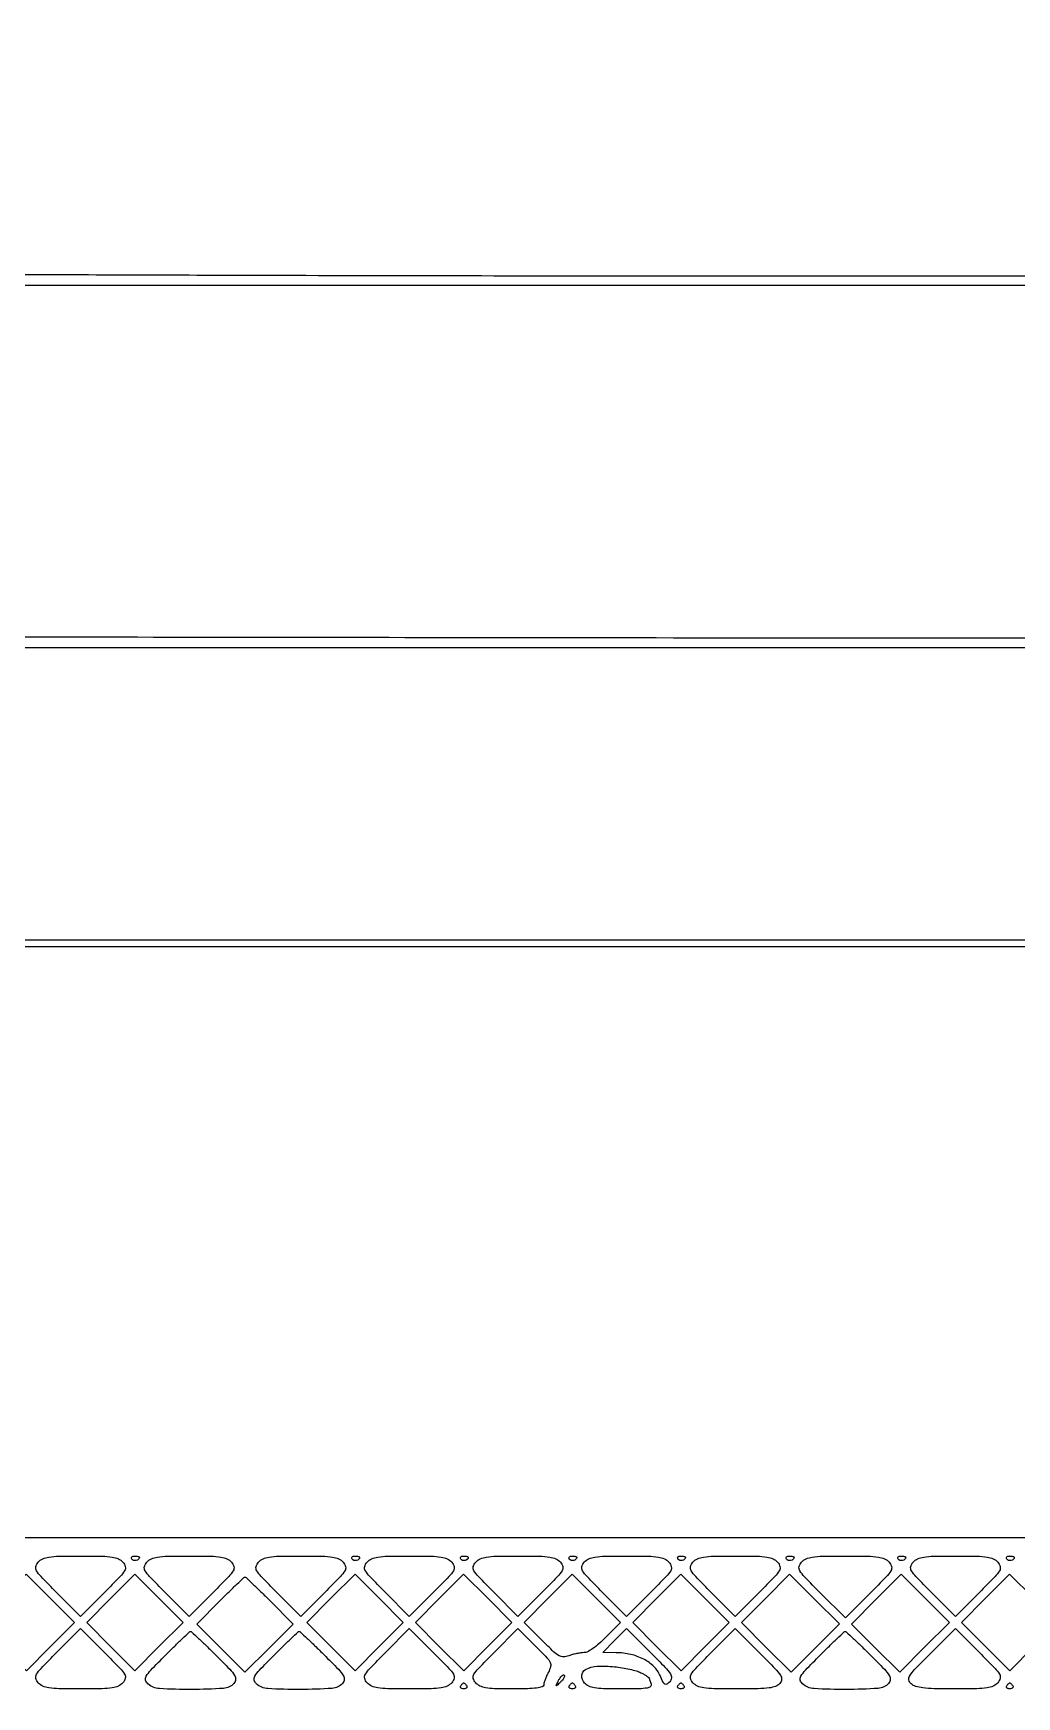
# Model space of a CAD drawing. Extents: x 0 to 836, y 5 to 589.
# Drawn here: x 519.17 to 546.75, y 508.4 to 555.02 of the extents above; entities that cross this region are included whole.
import ezdxf

# ---------------------------------------------------------------- set-up
doc = ezdxf.new("R2010")
doc.units = 0
doc.header["$MEASUREMENT"] = 0

msp = doc.modelspace()

# ---------------------------------------------------------------- linework, layer by layer
for points in [[(201.712326, 537.783562, -0.000001), (217.055896, 537.76491, -0.426088)], [(546.939, 229.3929, -0.000106), (546.943559, 250.949215, -0.000176), (546.957638, 269.095817, -0.000001), (546.976289, 285.583213, -0.415883)], [(836.0595, 588.6891), (420.497259, 588.710259, 0.000013), (261.145696, 588.714318, 0.000021), (126.989856, 588.708632), (4.934769, 588.698274, 0.19889), (4.878609, 588.675009, 0.198853), (4.855343, 588.618859), (4.83877, 516.273901, 0.000036), (4.826254, 436.744061, 0.000021), (4.8222, 342.282364), (4.8222, 95.946129), (4.469225, 95.920114, 0.031904), (4.160456, 95.877435, 0.315999), (4.075312, 95.787407, 0.415411), (4.137995, 95.703578, 0.035338), (4.43445, 95.6826), (4.8222, 95.6826), (4.8222, 50.2101), (4.8222, 4.7376), (420.462, 4.7376), (836.1018, 4.7376)], [(604.852986, 529.408162, -0.000002), (620.423836, 529.389509, -0.550615)], [(238.738155, 529.614638, -0.000002), (224.300981, 529.63329, -0.415836)], [(308.18842, 529.408162, -0.000002), (322.638019, 529.38951, -0.415836)], [(565.7625, 538.056, -0.000124), (547.32057, 538.060559, -0.000206), (531.796111, 538.074638, -0.000002), (517.6951, 538.093291, -0.426056)], [(413.368417, 538.074638, -0.000002), (399.676779, 538.093291, -0.415815)], [(77.850638, 481.579418, -0.000002), (77.869294, 494.031443, -0.550517)], [(336.166934, 548.220763, -0.000002), (326.827688, 548.233536, -0.413812)], [(77.644162, 421.684687, -0.000002), (77.625507, 409.236574, -0.415775)], [(689.941022, 529.408162, -0.000003), (701.809045, 529.389505, -0.550493)], [(333.609652, 529.614638, -0.000003), (323.198363, 529.633296, -0.415688)], [(383.716206, 529.408162, -0.000003), (394.123716, 529.389504, -0.425916)], [(835.429914, 203.53197, -0.00002), (835.42504, 321.569549)], [(381.27946, 547.935135, -0.000004), (390.656104, 547.916048, -0.413615)], [(604.231838, 387.151416, -0.000003), (604.250494, 398.693431, -0.41574)], [(624.386963, 547.911742, -0.000008), (634.425797, 547.933006, -0.000377)], [(586.293029, 548.210088, -0.000055), (567.360849, 548.208, -0.000051), (536.314429, 548.211154, -0.0007), (525.06217, 548.229188, -0.000121), (518.11783, 548.251719, -0.531283)], [(507.953998, 537.792311, -0.000015), (510.46259, 537.7824, -0.413048)], [(567.405991, 529.596), (514.270982, 529.596), (514.533468, 530.054777, 0.013632), (514.643472, 530.259815, 0.036849), (514.706457, 530.412393, 0.055394), (514.728891, 530.519138, 0.285851), (514.703248, 530.570848, 0.078544), (514.632593, 530.600455, 0.25054), (514.584652, 530.588166, 0.068732), (514.531898, 530.524462, 0.002883), (514.378078, 530.2728), (514.199432, 529.9767), (514.199116, 531.39375, 0.002697), (514.194712, 532.17772, 0.019634), (514.175809, 532.553422, 0.040408), (514.140731, 532.757396, 0.342446), (514.0719, 532.8108, 0.353061), (514.002034, 532.754441, 0.033617), (513.96782, 532.52175, 0.017378), (513.949151, 532.098043, 0.00232), (513.945, 531.2034), (513.945, 529.596), (454.261895, 529.596), (394.57879, 529.596)], [(514.1988, 529.4268), (567.33465, 529.4268, -0.000112)]]:
    msp.add_lwpolyline(points, format="xyb")
for points in [[(517.780591, 547.9542), (567.363046, 547.953622)], [(517.4982, 537.8022), (565.600533, 537.8022)], [(567.3699, 512.8452), (514.1988, 512.8452)]]:
    msp.add_lwpolyline(points)
for points in [[(521.689414, 512.164517, -0.1221), (521.755524, 512.041337, -0.202118), (521.738242, 511.92644, -0.05597), (521.610647, 511.762028, -0.0034), (521.172461, 511.317843), (520.49887, 510.644252), (519.828539, 511.318539, -0.003427), (519.393311, 511.762376, -0.055773), (519.265958, 511.927379, -0.200635), (519.248586, 512.042422, -0.122971), (519.314215, 512.165213, -0.10066), (519.441846, 512.25917, -0.072566), (519.611805, 512.309715, -0.031899), (519.895273, 512.332558, -0.004158), (520.5015, 512.3376, -0.004148), (521.108659, 512.332563, -0.032035), (521.391728, 512.309688, -0.073036), (521.561461, 512.258945, -0.100062)], [(522.1512, 512.300293, -0.211827), (522.127208, 512.246202, -0.127879), (522.063985, 512.213171, -0.122608), (521.990624, 512.214412, -0.191362), (521.940553, 512.25162, -0.136093), (521.931056, 512.284272, -0.190788), (521.941767, 512.312343, -0.140899), (521.972717, 512.331288, -0.067432), (522.019307, 512.3376, -0.026751), (522.069846, 512.334894, -0.042195), (522.112456, 512.326641, -0.051652), (522.142487, 512.314686, -0.279105)], [(524.735014, 512.164517, -0.1221), (524.801124, 512.041337, -0.202118), (524.783842, 511.92644, -0.05597), (524.656247, 511.762028, -0.0034), (524.218061, 511.317843), (523.54447, 510.644252), (522.874139, 511.318539, -0.003427), (522.438911, 511.762376, -0.055773), (522.311558, 511.927379, -0.200635), (522.294186, 512.042422, -0.122971), (522.359815, 512.165213, -0.10066), (522.487446, 512.25917, -0.072566), (522.657405, 512.309715, -0.031899), (522.940873, 512.332558, -0.004158), (523.5471, 512.3376, -0.004148), (524.154259, 512.332563, -0.032035), (524.437328, 512.309688, -0.073036), (524.607061, 512.258945, -0.100062)], [(527.865214, 512.164517, -0.1221), (527.931324, 512.041337, -0.202118), (527.914042, 511.92644, -0.05597), (527.786447, 511.762028, -0.0034), (527.348261, 511.317843), (526.67467, 510.644252), (526.004339, 511.318539, -0.003427), (525.569111, 511.762376, -0.055773), (525.441758, 511.927379, -0.200635), (525.424386, 512.042422, -0.122971), (525.490015, 512.165213, -0.10066), (525.617646, 512.25917, -0.072566), (525.787605, 512.309715, -0.031899), (526.071073, 512.332558, -0.004158), (526.6773, 512.3376, -0.004148), (527.284459, 512.332563, -0.032035), (527.567528, 512.309688, -0.073036), (527.737261, 512.258945, -0.100062)], [(528.327, 512.300293, -0.211827), (528.303008, 512.246202, -0.127879), (528.239785, 512.213171, -0.122608), (528.166424, 512.214412, -0.191362), (528.116353, 512.25162, -0.136093), (528.106856, 512.284272, -0.190788), (528.117567, 512.312343, -0.140899), (528.148517, 512.331288, -0.067432), (528.195107, 512.3376, -0.026751), (528.245646, 512.334894, -0.042195), (528.288256, 512.326641, -0.051652), (528.318287, 512.314686, -0.279105)], [(530.910814, 512.164517, -0.1221), (530.976924, 512.041337, -0.202118), (530.959642, 511.92644, -0.05597), (530.832047, 511.762028, -0.0034), (530.393861, 511.317843), (529.72027, 510.644252), (529.049939, 511.318539, -0.003427), (528.614711, 511.762376, -0.055773), (528.487358, 511.927379, -0.200635), (528.469986, 512.042422, -0.122971), (528.535615, 512.165213, -0.10066), (528.663246, 512.25917, -0.072566), (528.833205, 512.309715, -0.031899), (529.116673, 512.332558, -0.004158), (529.7229, 512.3376, -0.004148), (530.330059, 512.332563, -0.032035), (530.613128, 512.309688, -0.073036), (530.782861, 512.258945, -0.100062)], [(531.3726, 512.300293, -0.211827), (531.348608, 512.246202, -0.127879), (531.285385, 512.213171, -0.122608), (531.212024, 512.214412, -0.191362), (531.161953, 512.25162, -0.136093), (531.152456, 512.284272, -0.190788), (531.163167, 512.312343, -0.140899), (531.194117, 512.331288, -0.067432), (531.240707, 512.3376, -0.026751), (531.291246, 512.334894, -0.042195), (531.333856, 512.326641, -0.051652), (531.363887, 512.314686, -0.279105)], [(533.956414, 512.164517, -0.1221), (534.022524, 512.041337, -0.202118), (534.005242, 511.92644, -0.05597), (533.877647, 511.762028, -0.0034), (533.439461, 511.317843), (532.76587, 510.644252), (532.095539, 511.318539, -0.003427), (531.660311, 511.762376, -0.055773), (531.532958, 511.927379, -0.200635), (531.515586, 512.042422, -0.122971), (531.581215, 512.165213, -0.10066), (531.708846, 512.25917, -0.072566), (531.878805, 512.309715, -0.031899), (532.162273, 512.332558, -0.004158), (532.7685, 512.3376, -0.004148), (533.375659, 512.332563, -0.032035), (533.658728, 512.309688, -0.073036), (533.828461, 512.258945, -0.100062)], [(534.4182, 512.300293, -0.211827), (534.394208, 512.246202, -0.127879), (534.330985, 512.213171, -0.122608), (534.257624, 512.214412, -0.191362), (534.207553, 512.25162, -0.136093), (534.198056, 512.284272, -0.190788), (534.208767, 512.312343, -0.140899), (534.239717, 512.331288, -0.067432), (534.286307, 512.3376, -0.026751), (534.336846, 512.334894, -0.042195), (534.379456, 512.326641, -0.051652), (534.409487, 512.314686, -0.279105)], [(537.002014, 512.164517, -0.1221), (537.068124, 512.041337, -0.202118), (537.050842, 511.92644, -0.05597), (536.923247, 511.762028, -0.0034), (536.485061, 511.317843), (535.81147, 510.644252), (535.141139, 511.318539, -0.003427), (534.705911, 511.762376, -0.055773), (534.578558, 511.927379, -0.200635), (534.561186, 512.042422, -0.122971), (534.626815, 512.165213, -0.10066), (534.754446, 512.25917, -0.072566), (534.924405, 512.309715, -0.031899), (535.207873, 512.332558, -0.004158), (535.8141, 512.3376, -0.004148), (536.421259, 512.332563, -0.032035), (536.704328, 512.309688, -0.073036), (536.874061, 512.258945, -0.100062)], [(537.4638, 512.300293, -0.211827), (537.439808, 512.246202, -0.127879), (537.376585, 512.213171, -0.122608), (537.303224, 512.214412, -0.191362), (537.253153, 512.25162, -0.136093), (537.243656, 512.284272, -0.190788), (537.254367, 512.312343, -0.140899), (537.285317, 512.331288, -0.067432), (537.331907, 512.3376, -0.026751), (537.382446, 512.334894, -0.042195), (537.425056, 512.326641, -0.051652), (537.455087, 512.314686, -0.279105)], [(540.047614, 512.164517, -0.1221), (540.113724, 512.041337, -0.202118), (540.096442, 511.92644, -0.05597), (539.968847, 511.762028, -0.0034), (539.530661, 511.317843), (538.85707, 510.644252), (538.186739, 511.318539, -0.003427), (537.751511, 511.762376, -0.055773), (537.624158, 511.927379, -0.200635), (537.606786, 512.042422, -0.122971), (537.672415, 512.165213, -0.10066), (537.800046, 512.25917, -0.072566), (537.970005, 512.309715, -0.031899), (538.253473, 512.332558, -0.004158), (538.8597, 512.3376, -0.004148), (539.466859, 512.332563, -0.032035), (539.749928, 512.309688, -0.073036), (539.919661, 512.258945, -0.100062)], [(540.5094, 512.300293, -0.211827), (540.485408, 512.246202, -0.127879), (540.422185, 512.213171, -0.122608), (540.348824, 512.214412, -0.191362), (540.298753, 512.25162, -0.136093), (540.289256, 512.284272, -0.190788), (540.299967, 512.312343, -0.140899), (540.330917, 512.331288, -0.067432), (540.377507, 512.3376, -0.026751), (540.428046, 512.334894, -0.042195), (540.470656, 512.326641, -0.051652), (540.500687, 512.314686, -0.279105)], [(543.177814, 512.164517, -0.126177), (543.243014, 512.040654, -0.199623), (543.224104, 511.923887, -0.054453), (543.092354, 511.755323, -0.003295), (542.641026, 511.298008), (541.9476, 510.604582), (541.254174, 511.298008, -0.003295), (540.802846, 511.755323, -0.054453), (540.671096, 511.923887, -0.199623), (540.652186, 512.040654, -0.126177), (540.717386, 512.164517, -0.102125), (540.846928, 512.259303, -0.072217), (541.020482, 512.309954, -0.031069), (541.312335, 512.332664, -0.003885), (541.9476, 512.3376, -0.003885), (542.582865, 512.332664, -0.031069), (542.874718, 512.309954, -0.072217), (543.048272, 512.259303, -0.102125)], [(543.6396, 512.300293, -0.211827), (543.615608, 512.246202, -0.127879), (543.552385, 512.213171, -0.122608), (543.479024, 512.214412, -0.191362), (543.428953, 512.25162, -0.136093), (543.419456, 512.284272, -0.190788), (543.430167, 512.312343, -0.140899), (543.461117, 512.331288, -0.067432), (543.507707, 512.3376, -0.026751), (543.558246, 512.334894, -0.042195), (543.600856, 512.326641, -0.051652), (543.630887, 512.314686, -0.279105)], [(546.223414, 512.164517, -0.1221), (546.289524, 512.041337, -0.202118), (546.272242, 511.92644, -0.05597), (546.144647, 511.762028, -0.0034), (545.706461, 511.317843), (545.03287, 510.644252), (544.362539, 511.318539, -0.003427), (543.927311, 511.762376, -0.055773), (543.799958, 511.927379, -0.200635), (543.782586, 512.042422, -0.122971), (543.848215, 512.165213, -0.10066), (543.975846, 512.25917, -0.072566), (544.145805, 512.309715, -0.031899), (544.429273, 512.332558, -0.004158), (545.0355, 512.3376, -0.004148), (545.642659, 512.332563, -0.032035), (545.925728, 512.309688, -0.073036), (546.095461, 512.258945, -0.100062)], [(546.6852, 512.300293, -0.211827), (546.661208, 512.246202, -0.127879), (546.597985, 512.213171, -0.122608), (546.524624, 512.214412, -0.191362), (546.474553, 512.25162, -0.136093), (546.465056, 512.284272, -0.190788), (546.475767, 512.312343, -0.140899), (546.506717, 512.331288, -0.067432), (546.553307, 512.3376, -0.026751), (546.603846, 512.334894, -0.042195), (546.646456, 512.326641, -0.051652), (546.676487, 512.314686, -0.279105)], [(525.812191, 511.087821), (526.465913, 510.430243), (525.789057, 509.757356), (525.1122, 509.084469), (524.435343, 509.757356), (523.758487, 510.430243), (524.412209, 511.087821, -0.00331), (524.666135, 511.339887, -0.005234), (524.887491, 511.552236, -0.001538), (525.081465, 511.733337, -0.189215), (525.1122, 511.7454, -0.189215), (525.142935, 511.733337, -0.001538), (525.336909, 511.552236, -0.005234), (525.558265, 511.339887, -0.00331)], [(535.22316, 510.054679, -0.017851), (535.03949, 509.88106, -0.027683), (534.868047, 509.746284, -0.031163), (534.720226, 509.655945, -0.122168), (534.617238, 509.6304, 0.035157), (534.528616, 509.624161, 0.016728), (534.415934, 509.604351, 0.016489), (534.299028, 509.575687, 0.022479), (534.195979, 509.541724, -0.083838), (534.046, 509.51194, -0.137086), (533.921068, 509.543006, -0.060694), (533.767023, 509.657086, -0.006681), (533.451639, 509.964153), (532.940534, 510.475258), (533.614602, 511.153303), (534.28867, 511.831348), (534.964865, 511.155153), (535.64106, 510.478959)], [(521.689414, 508.788283, -0.100062), (521.561461, 508.693855, -0.073036), (521.391728, 508.643112, -0.032035), (521.108659, 508.620237, -0.004148), (520.5015, 508.6152, -0.004158), (519.895273, 508.620242, -0.031899), (519.611805, 508.643085, -0.072566), (519.441846, 508.69363, -0.10066), (519.314215, 508.787587, -0.122971), (519.248586, 508.910378, -0.200635), (519.265958, 509.025421, -0.055773), (519.393311, 509.190424, -0.003427), (519.828539, 509.634261), (520.49887, 510.308548), (521.172461, 509.634957, -0.0034), (521.610647, 509.190772, -0.05597), (521.738242, 509.02636, -0.202118), (521.755524, 508.911463, -0.1221)], [(524.28325, 509.57115, -0.004145), (524.68492, 509.16516, -0.049961), (524.821614, 508.9933, -0.168757), (524.849573, 508.877909, -0.161102), (524.80076, 508.76745, -0.19588), (524.510505, 508.627823, -0.014413), (523.609823, 508.598374, -0.015267), (522.711751, 508.622331, -0.171235), (522.387284, 508.758132, -0.151641), (522.324813, 508.863724, -0.199808), (522.342583, 508.973028, -0.05311), (522.471307, 509.138303, -0.003657), (522.886238, 509.561832, -0.00302), (523.141108, 509.815128, -0.004798), (523.362627, 510.028499, -0.001295), (523.557227, 510.211423, -0.190218), (523.585544, 510.2226, -0.188666), (523.613912, 510.211501, -0.001307), (523.80799, 510.031236, -0.004806), (524.028994, 509.820872, -0.003027)], [(527.32885, 509.57115, -0.004145), (527.73052, 509.16516, -0.049961), (527.867214, 508.9933, -0.168757), (527.895173, 508.877909, -0.161102), (527.84636, 508.76745, -0.19588), (527.556105, 508.627823, -0.014413), (526.655423, 508.598374, -0.015267), (525.757351, 508.622331, -0.171235), (525.432884, 508.758132, -0.151641), (525.370413, 508.863724, -0.199808), (525.388183, 508.973028, -0.05311), (525.516907, 509.138303, -0.003657), (525.931838, 509.561832, -0.00302), (526.186708, 509.815128, -0.004798), (526.408227, 510.028499, -0.001295), (526.602827, 510.211423, -0.190218), (526.631144, 510.2226, -0.188666), (526.659512, 510.211501, -0.001307), (526.85359, 510.031236, -0.004806), (527.074594, 509.820872, -0.003027)], [(530.910814, 508.788283, -0.100062), (530.782861, 508.693855, -0.073036), (530.613128, 508.643112, -0.032035), (530.330059, 508.620237, -0.004148), (529.7229, 508.6152, -0.004158), (529.116673, 508.620242, -0.031899), (528.833205, 508.643085, -0.072566), (528.663246, 508.69363, -0.10066), (528.535615, 508.787587, -0.122971), (528.469986, 508.910378, -0.200635), (528.487358, 509.025421, -0.055773), (528.614711, 509.190424, -0.003427), (529.049939, 509.634261), (529.72027, 510.308548), (530.393861, 509.634957, -0.0034), (530.832047, 509.190772, -0.05597), (530.959642, 509.02636, -0.202118), (530.976924, 508.911463, -0.1221)], [(533.618654, 509.076022, 0.015533), (533.568848, 508.972812, 0.016565), (533.52668, 508.868874, 0.016354), (533.496422, 508.777441, 0.070604), (533.488121, 508.72095, -0.337237), (533.448608, 508.669556, -0.036179), (533.291425, 508.638918, -0.024013), (533.033656, 508.620285, -0.006036), (532.612412, 508.6152, -0.00547), (532.109352, 508.620703, -0.035956), (531.858568, 508.644286, -0.075108), (531.702674, 508.695183, -0.092695), (531.581215, 508.787587, -0.12295), (531.515581, 508.910375, -0.200648), (531.532945, 509.025407, -0.055781), (531.660277, 509.190389, -0.003427), (532.095436, 509.634158), (532.765666, 510.308342), (533.257165, 509.816843, -0.005413), (533.577885, 509.489102, -0.0776), (533.670947, 509.355627, -0.179705), (533.682296, 509.240611, -0.055909)], [(537.023962, 508.815905, -0.045994), (536.938543, 508.744905, -0.299908), (536.885429, 508.743906, -0.143462), (536.837062, 508.798845, -0.01028), (536.754027, 508.986625, 0.103118), (536.578758, 509.242109, 0.071039), (536.292604, 509.44733, 0.063864), (535.927808, 509.581636, 0.055126), (535.521981, 509.628542), (535.145261, 509.6304), (535.47735, 509.97049), (535.809439, 510.310579), (536.486738, 509.63328, -0.004051), (536.897396, 509.215914, -0.046969), (537.040622, 509.037096, -0.162649), (537.071408, 508.920894, -0.182462)], [(540.113305, 508.767389, -0.121451), (539.993491, 508.686555, -0.056764), (539.810398, 508.642062, -0.026999), (539.504809, 508.620328, -0.004254), (538.902, 508.6152, -0.003895), (538.267714, 508.620141, -0.030938), (537.975435, 508.64282, -0.07174), (537.801637, 508.693272, -0.102727), (537.672415, 508.787587, -0.122854), (537.60676, 508.910359, -0.200706), (537.624086, 509.025348, -0.055817), (537.751321, 509.190232, -0.00343), (538.186177, 509.633696), (538.855947, 510.307418), (539.553491, 509.613498, -0.003879), (539.98146, 509.181094, -0.047028), (540.127915, 508.999429, -0.161843), (540.160263, 508.87957, -0.171211)], [(542.64145, 509.57115, -0.004145), (543.04312, 509.16516, -0.049961), (543.179814, 508.9933, -0.168757), (543.207773, 508.877909, -0.161102), (543.15896, 508.76745, -0.19588), (542.868705, 508.627823, -0.014413), (541.968023, 508.598374, -0.015267), (541.069951, 508.622331, -0.171235), (540.745484, 508.758132, -0.151641), (540.683013, 508.863724, -0.199808), (540.700783, 508.973028, -0.05311), (540.829507, 509.138303, -0.003657), (541.244438, 509.561832, -0.00302), (541.499308, 509.815128, -0.004798), (541.720827, 510.028499, -0.001295), (541.915427, 510.211423, -0.190218), (541.943744, 510.2226, -0.188666), (541.972112, 510.211501, -0.001307), (542.16619, 510.031236, -0.004806), (542.387194, 509.820872, -0.003027)], [(546.223414, 508.788283, -0.101413), (546.094421, 508.693619, -0.072507), (545.922196, 508.642936, -0.031399), (545.633394, 508.62017, -0.003973), (545.0079, 508.6152, -0.004825), (544.437535, 508.620705, -0.024421), (544.120159, 508.642362, -0.045331), (543.921006, 508.684303, -0.109788), (543.791029, 508.758183, -0.162459), (543.730556, 508.865505, -0.19244), (543.75231, 508.979108, -0.049951), (543.890623, 509.153956, -0.00343), (544.333011, 509.604798), (545.032988, 510.30843), (545.70652, 509.634898, -0.0034), (546.144667, 509.190752, -0.055974), (546.272249, 509.026353, -0.202125), (546.289526, 508.911461, -0.122088)], [(536.21595, 509.068453, -0.010568), (536.305106, 509.020369, -0.016051), (536.380259, 508.974515, -0.010708), (536.439435, 508.933912, -0.241545), (536.4486, 508.916047, 0.066659), (536.451274, 508.896079, 0.008008), (536.463684, 508.853284, 0.009418), (536.480288, 508.802691, 0.007617), (536.499951, 508.749019, -0.321654), (536.481935, 508.680187, -0.134066), (536.389642, 508.638323, -0.035914), (536.171245, 508.619161, -0.003929), (535.667063, 508.6152, -0.005533), (535.167919, 508.620724, -0.033828), (534.911342, 508.643817, -0.069366), (534.752353, 508.692285, -0.100542), (534.634524, 508.779069, -0.198476), (534.559654, 508.988258, -0.261646), (534.665246, 509.15669, -0.1116), (534.987242, 509.24814, -0.038111), (535.4757, 509.237519, -0.016522), (535.687102, 509.209673, -0.015134), (535.902533, 509.167286, -0.01534), (536.092453, 509.117735, -0.046931)], [(531.3303, 508.6998, -0.146489), (531.33893, 508.667703, -0.191582), (531.327017, 508.640051, -0.134005), (531.294314, 508.621372, -0.063222), (531.2457, 508.6152, -0.063222), (531.197086, 508.621372, -0.134005), (531.164383, 508.640051, -0.191582), (531.15247, 508.667703, -0.146489), (531.1611, 508.6998, -0.025622), (531.183488, 508.732189, -0.032351), (531.207519, 508.759549, -0.033983), (531.229905, 508.779082, -0.163822), (531.2457, 508.7844, -0.163822), (531.261495, 508.779082, -0.033983), (531.283881, 508.759549, -0.032351), (531.307912, 508.732189, -0.025622)], [(533.959132, 508.803536, -0.002294), (533.85597, 508.705904, -0.404836), (533.84221, 508.706125, -0.323466), (533.839731, 508.721516, -0.001975), (533.907572, 508.855096, -0.029819), (533.950134, 508.92716, -0.05386), (533.994287, 508.979502, -0.082345), (534.033151, 509.005984, -0.314606), (534.060469, 509.001131, -0.253633), (534.069419, 508.970987, -0.066521), (534.051969, 508.921819, -0.05091), (534.013951, 508.863231, -0.032763)], [(534.3759, 508.6998, -0.146489), (534.38453, 508.667703, -0.191582), (534.372617, 508.640051, -0.134005), (534.339914, 508.621372, -0.063222), (534.2913, 508.6152, -0.063222), (534.242686, 508.621372, -0.134005), (534.209983, 508.640051, -0.191582), (534.19807, 508.667703, -0.146489), (534.2067, 508.6998, -0.025622), (534.229088, 508.732189, -0.032351), (534.253119, 508.759549, -0.033983), (534.275505, 508.779082, -0.163822), (534.2913, 508.7844, -0.163822), (534.307095, 508.779082, -0.033983), (534.329481, 508.759549, -0.032351), (534.353512, 508.732189, -0.025622)], [(537.4215, 508.6998, -0.146489), (537.43013, 508.667703, -0.191582), (537.418217, 508.640051, -0.134005), (537.385514, 508.621372, -0.063222), (537.3369, 508.6152, -0.063222), (537.288286, 508.621372, -0.134005), (537.255583, 508.640051, -0.191582), (537.24367, 508.667703, -0.146489), (537.2523, 508.6998, -0.025622), (537.274688, 508.732189, -0.032351), (537.298719, 508.759549, -0.033983), (537.321105, 508.779082, -0.163822), (537.3369, 508.7844, -0.163822), (537.352695, 508.779082, -0.033983), (537.375081, 508.759549, -0.032351), (537.399112, 508.732189, -0.025622)], [(546.6429, 508.6998, -0.146489), (546.65153, 508.667703, -0.191582), (546.639617, 508.640051, -0.134005), (546.606914, 508.621372, -0.063222), (546.5583, 508.6152, -0.063222), (546.509686, 508.621372, -0.134005), (546.476983, 508.640051, -0.191582), (546.46507, 508.667703, -0.146489), (546.4737, 508.6998, -0.025622), (546.496088, 508.732189, -0.032351), (546.520119, 508.759549, -0.033983), (546.542505, 508.779082, -0.163822), (546.5583, 508.7844, -0.163822), (546.574095, 508.779082, -0.033983), (546.596481, 508.759549, -0.032351), (546.620512, 508.732189, -0.025622)]]:
    msp.add_lwpolyline(points, format="xyb", close=True)
for points in [[(519.6555, 509.7996), (518.98133, 509.121452), (518.30453, 509.798252), (517.62773, 510.475052), (518.3019, 511.1532), (518.97607, 511.831348), (519.65287, 511.154548), (520.32967, 510.477748)], [(522.7011, 509.7996), (522.02693, 509.121452), (521.35013, 509.798252), (520.67333, 510.475052), (521.3475, 511.1532), (522.02167, 511.831348), (522.69847, 511.154548), (523.37527, 510.477748)], [(528.8769, 509.7996), (528.20273, 509.121452), (527.52593, 509.798252), (526.84913, 510.475052), (527.5233, 511.1532), (528.19747, 511.831348), (528.87427, 511.154548), (529.55107, 510.477748)], [(531.9225, 509.7996), (531.24833, 509.121452), (530.57153, 509.798252), (529.89473, 510.475052), (530.5689, 511.1532), (531.24307, 511.831348), (531.91987, 511.154548), (532.59667, 510.477748)], [(538.0137, 509.7996), (537.33953, 509.121452), (536.66273, 509.798252), (535.98593, 510.475052), (536.6601, 511.1532), (537.33427, 511.831348), (538.01107, 511.154548), (538.68787, 510.477748)], [(541.102215, 509.759197), (540.4248, 509.081782), (539.728165, 509.778417), (539.03153, 510.475052), (539.705138, 511.152635), (540.378747, 511.830218), (541.079189, 511.133415), (541.77963, 510.436612)], [(544.168383, 509.779765), (543.471748, 509.08313), (542.794165, 509.756738), (542.116582, 510.430347), (542.813385, 511.130789), (543.510188, 511.83123), (544.187603, 511.153815), (544.865018, 510.4764)], [(547.2351, 509.7996), (546.56093, 509.121452), (545.88413, 509.798252), (545.20733, 510.475052), (545.8815, 511.1532), (546.55567, 511.831348), (547.23247, 511.154548), (547.90927, 510.477748)]]:
    msp.add_lwpolyline(points, close=True)

doc.saveas('drawing.dxf')
